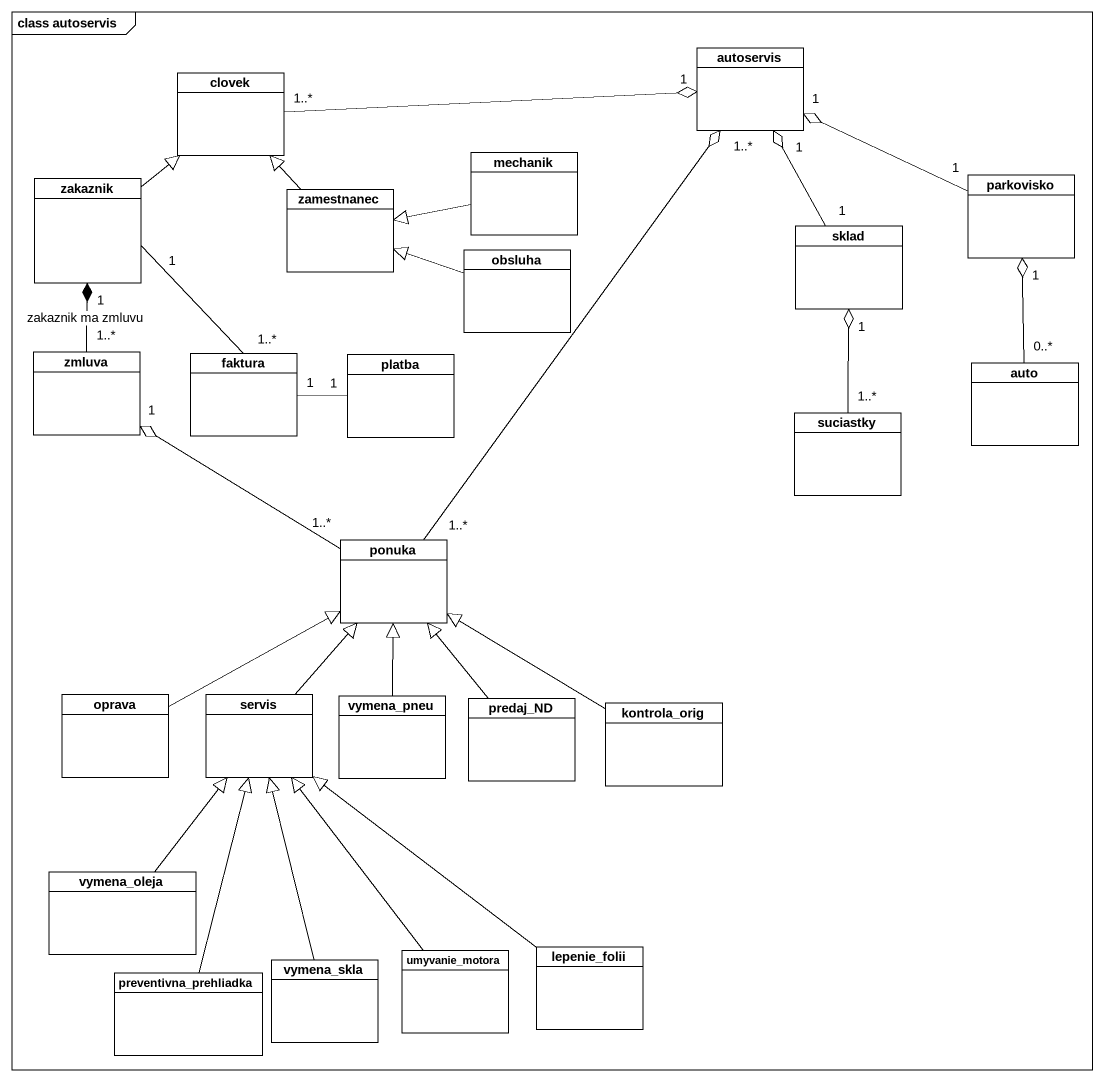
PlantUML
@startuml
mainframe class autoservis
hide circle
hide empty members
class autoservis
class clovek
class mechanik
class zakaznik
class zamestnanec
class parkovisko
class obsluha
class sklad
class zmluva
class faktura
class platba
class auto
class suciastky
class ponuka
class oprava
class servis
class vymena_pneu
class predaj_ND
class kontrola_orig
class vymena_oleja
class vymena_skla
class umyvanie_motora
class lepenie_folii
class preventivna_prehliadka
clovek "1..*" -right-o "1" autoservis
mechanik -left-|> zamestnanec
zakaznik -up-|> clovek
zakaznik "1" -- "1..*" faktura
zamestnanec -up-|> clovek
parkovisko "1" -left-o "1" autoservis
obsluha -left-|> zamestnanec
sklad "1" -up-o "1" autoservis
zmluva "1..*" -up-* "1" zakaznik : zakaznik ma zmluvu
platba "1" -left- "1" faktura
auto "0..*" -up-o "1" parkovisko
suciastky "1..*" -up-o "1" sklad
ponuka "1..*" -up-o "1..*" autoservis
ponuka "1..*" -up-o "1" zmluva
oprava -right-|> ponuka
servis -up-|> ponuka
vymena_pneu -up-|> ponuka
predaj_ND -up-|> ponuka
kontrola_orig -up-|> ponuka
vymena_oleja -up-|> servis
vymena_skla -up-|> servis
umyvanie_motora -up-|> servis
lepenie_folii -up-|> servis
preventivna_prehliadka -up-|> servis
@enduml
